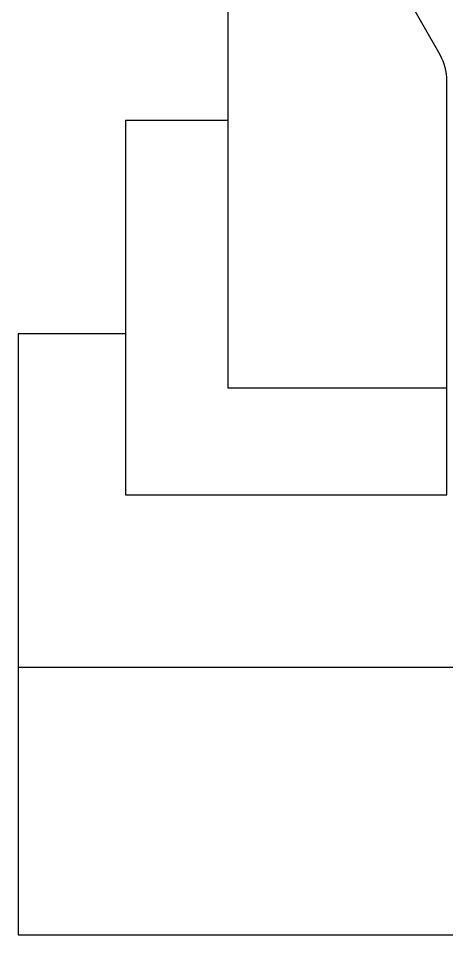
# Model space of a CAD drawing. Header units: millimetres. Extents: x 2 to 5882, y 1831 to 3462.
# Drawn here: x 1079.992 to 1081.994, y 2693.548 to 2697.829 of the extents above; entities that cross this region are included whole.
import ezdxf

# ---------------------------------------------------------------- set-up
doc = ezdxf.new("R2010")
doc.units = ezdxf.units.MM
doc.layers.add('PP-COM', color=7, linetype='Continuous')

# ---------------------------------------------------------------- blocks, each defined once
blk = doc.blocks.new('cs2')
for p, q in [((4730.5877, 1071.789), (4730.1362, 1071.789)), ((4730.5877, 1071.789), (4730.5877, 1069.539)), ((4729.9188, 1071.6624), (4729.5975, 1071.0964)), ((4729.565, 1070.973), (4729.565, 1069.039)), ((4730.5877, 1069.539), (4729.565, 1069.539))]:
    blk.add_line(p, q)
for centre, start, end in [((4730.1362, 1071.539), 90, 150.42), ((4729.815, 1070.973), 150.42, 180)]:
    blk.add_arc(centre, 0.25, start, end)
blk.add_point((4730.1798, 1071.789))

msp = doc.modelspace()

# ---------------------------------------------------------------- linework, layer by layer
for p, q in [((1080.49359, 2697.35247), (1080.97082, 2697.35247)), ((1080.49359, 2697.35247), (1080.49359, 2695.60247)), ((1080.49359, 2696.35545), (1079.99246, 2696.35545)), ((1079.99246, 2696.35545), (1079.99246, 2693.54839)), ((1080.49359, 2695.60247), (1081.99359, 2695.60247)), ((1079.99246, 2694.79839), (1120.66392, 2694.79839)), ((1079.99246, 2693.54839), (1120.66392, 2693.54839))]:
    msp.add_line(p, q)

# ---------------------------------------------------------------- block references
at = {"layer": 'PP-COM', "xscale": -1}
msp.add_blockref('cs2', (5811.55855, 1626.56345), dxfattribs=at)

doc.saveas('drawing.dxf')
